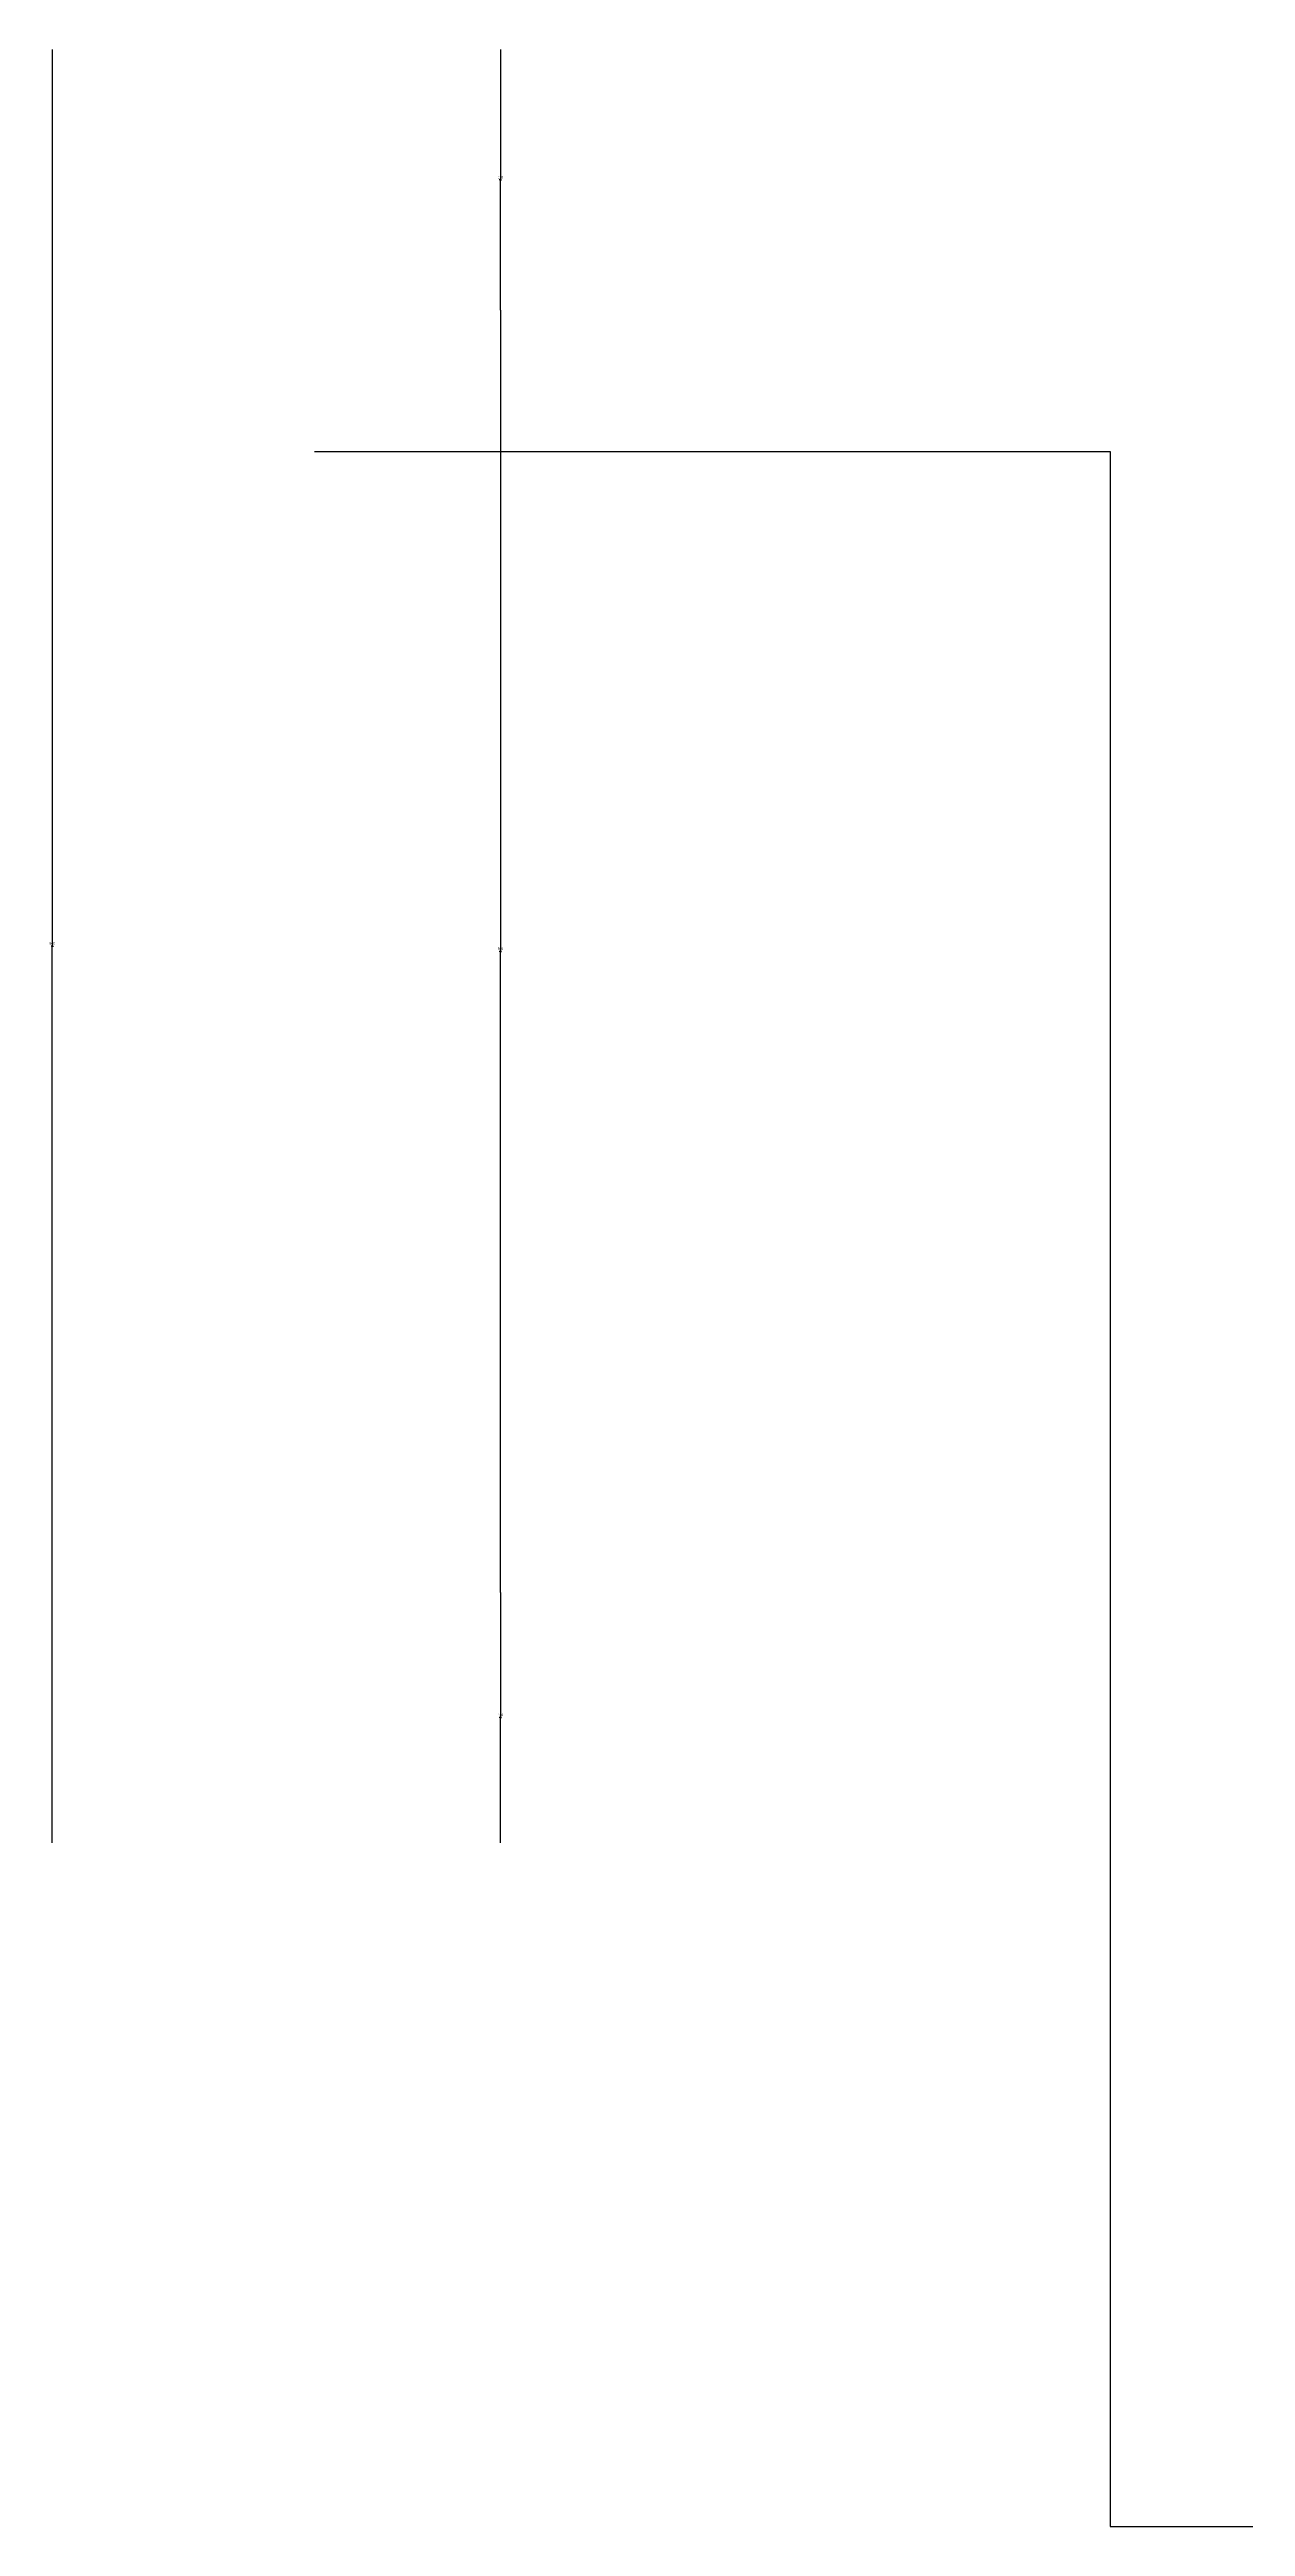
# Model space of a CAD drawing. Header units: metres. Extents: x 12344 to 15640, y 19388 to 21151.
# Drawn here: x 12344 to 12850, y 19484 to 20532 of the extents above; entities that cross this region are included whole.
import ezdxf

# ---------------------------------------------------------------- set-up
doc = ezdxf.new("R2010")
doc.units = ezdxf.units.M
doc.layers.add('PUB_DIM', color=3, linetype='Continuous')
doc.dimstyles.get("Standard").update_dxf_attribs({"dimtxt": 2.5, "dimasz": 2.5, "dimexe": 1.25, "dimexo": 0.625, "dimtad": 1, "dimcen": 2.5, "dimazin": 3, "dimtfac": 1, "dimtmove": 0, "dimatfit": 3})

# ---------------------------------------------------------------- blocks, each defined once
blk = doc.blocks.new('*D3')
for p, q in [((12534.42, 19878.86), (12534.42, 19825.94)), ((12534.17, 19825.94), (12533.92, 19825.94)), ((12534.42, 19773.01), (12534.42, 19825.94)), ((12534.42, 19825.94), (12534.42, 19825.94)), ((12534.67, 19825.94), (12534.92, 19825.94))]:
    blk.add_line(p, q)
at = {"layer": 'Defpoints'}
for p in [(12534.42, 19878.86), (12534.42, 19825.94), (12534.42, 19773.01)]:
    blk.add_point(p, dxfattribs=at)
at = {"layer": 'PUB_DIM', "insert": (12534.42, 19827.065), "char_height": 1, "attachment_point": 5}
blk.add_mtext('120', dxfattribs=at)
blk = doc.blocks.new('*D4')
for p, q in [((12344.78, 20531.58), (12344.78, 20152.3)), ((12344.53, 20152.3), (12344.28, 20152.3)), ((12344.78, 19773.01), (12344.78, 20152.3)), ((12344.78, 20152.3), (12344.78, 20152.3)), ((12345.03, 20152.3), (12345.28, 20152.3))]:
    blk.add_line(p, q)
at = {"layer": 'Defpoints'}
for p in [(12344.78, 20531.58), (12344.78, 20152.3), (12344.78, 19773.01)]:
    blk.add_point(p, dxfattribs=at)
at = {"layer": 'PUB_DIM', "insert": (12344.78, 20153.425), "char_height": 1, "attachment_point": 5}
blk.add_mtext('800', dxfattribs=at)
blk = doc.blocks.new('*D5')
for p, q in [((12534.42, 20531.58), (12534.42, 20476.45)), ((12534.17, 20476.45), (12533.92, 20476.45)), ((12534.42, 20421.32), (12534.42, 20476.45)), ((12534.42, 20476.45), (12534.42, 20476.45)), ((12534.67, 20476.45), (12534.92, 20476.45))]:
    blk.add_line(p, q)
at = {"layer": 'Defpoints'}
for p in [(12534.42, 20531.58), (12534.42, 20476.45), (12534.42, 20421.32)]:
    blk.add_point(p, dxfattribs=at)
at = {"layer": 'PUB_DIM', "insert": (12534.42, 20477.575), "char_height": 1, "attachment_point": 5}
blk.add_mtext('120', dxfattribs=at)
blk = doc.blocks.new('*D6')
for p, q in [((12534.42, 20421.32), (12534.42, 20150.09)), ((12534.17, 20150.09), (12533.92, 20150.09)), ((12534.42, 19878.86), (12534.42, 20150.09)), ((12534.42, 20150.09), (12534.42, 20150.09)), ((12534.67, 20150.09), (12534.92, 20150.09))]:
    blk.add_line(p, q)
at = {"layer": 'Defpoints'}
for p in [(12534.42, 20421.32), (12534.42, 20150.09), (12534.42, 19878.86)]:
    blk.add_point(p, dxfattribs=at)
at = {"layer": 'PUB_DIM', "insert": (12534.42, 20151.215), "char_height": 1, "attachment_point": 5}
blk.add_mtext('560', dxfattribs=at)

msp = doc.modelspace()

# ---------------------------------------------------------------- linework, layer by layer
for p, q in [((12455.68, 20361.52), (12792.35, 20361.52)), ((12792.35, 20361.52), (12792.35, 19483.78)), ((12792.35, 19483.78), (13707.64, 19483.78))]:
    msp.add_line(p, q)

# ---------------------------------------------------------------- dimensions: what is measured, and where the dimension line sits
at = {"layer": 'PUB_DIM'}
for base, p1, p2, text, picture, middle in [((12344.78, 20152.3), (12344.78, 19773.01), (12344.78, 20531.58), '800', '*D4', (12344.78, 20153.425)), ((12534.42, 20476.45), (12534.42, 20421.32), (12534.42, 20531.58), '120', '*D5', (12534.42, 20477.575)), ((12534.42, 20150.09), (12534.42, 19878.86), (12534.42, 20421.32), '560', '*D6', (12534.42, 20151.215)), ((12534.42, 19825.94), (12534.42, 19773.01), (12534.42, 19878.86), '120', '*D3', (12534.42, 19827.065))]:
    dim = msp.add_linear_dim(base=base, p1=p1, p2=p2, text=text, dimstyle='Standard', dxfattribs=at)
    dim.commit()
    dim.dimension.update_dxf_attribs({"geometry": picture, "text_midpoint": middle})

doc.saveas('drawing.dxf')
